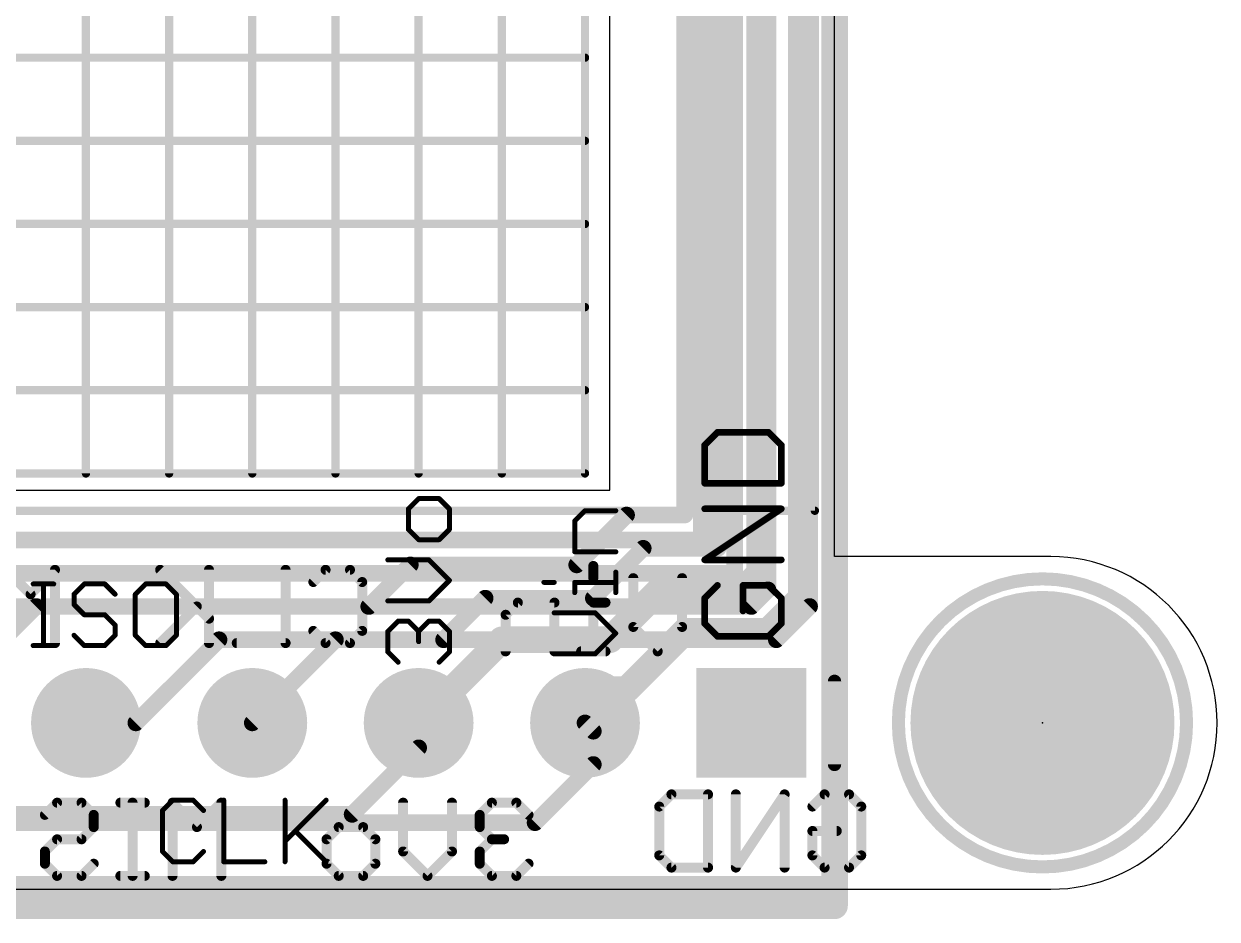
# Model space of a CAD drawing. Extents: x -31.2 to 31.2, y -41.1 to 40.8.
# Drawn here: x 13.02 to 31.24, y -41.1 to -27.42 of the extents above; entities that cross this region are included whole.
import ezdxf

# ---------------------------------------------------------------- set-up
doc = ezdxf.new("R2010")
doc.units = 0
for name, color, linetype in [('1', 12, 'CONTINUOUS'), ('16', 132, 'CONTINUOUS'), ('17', 110, 'CONTINUOUS'), ('20', 53, 'CONTINUOUS'), ('21', 40, 'CONTINUOUS'), ('22', 6, 'CONTINUOUS'), ('23', 40, 'CONTINUOUS'), ('41', 12, 'CONTINUOUS'), ('46', 140, 'CONTINUOUS'), ('51', 253, 'CONTINUOUS')]:
    doc.layers.add(name, color=color, linetype=linetype)

# ---------------------------------------------------------------- blocks, each defined once
blk = doc.blocks.new('RECT')
blk.add_solid([(-0.5, -0.5), (0.5, -0.5), (-0.5, 0.5), (0.5, 0.5)])
blk = doc.blocks.new('SQUAREP')
blk.add_solid([(-0.5, -0.5), (0.5, -0.5), (-0.5, 0.5), (0.5, 0.5)])
blk = doc.blocks.new('ROUNDP')
at = {"const_width": 0.5}
blk.add_lwpolyline([(0, -0.25, 1), (0, 0.25, 1), (0, -0.25)], format="xyb", dxfattribs=at)

msp = doc.modelspace()

# ---------------------------------------------------------------- linework, layer by layer
at = {"layer": '1'}
for points, const_width in [([(25.4, -40.64), (25.4, 40.64)], 0.4064), ([(24.892, -5.461), (24.892, -36.195)], 0.4064), ([(24.257, -9.779), (24.257, -35.814)], 0.4064), ([(23.622, -9.906), (23.622, -35.433)], 0.254), ([(23.114, -10.16), (23.114, -34.925)], 0.254), ([(22.225, -34.925), (21.463, -35.687)], 0.254), ([(23.114, -34.925), (22.225, -34.925)], 0.254), ([(22.479, -35.433), (21.717, -36.195)], 0.254), ([(23.622, -35.433), (22.479, -35.433)], 0.254), ([(18.923, -35.687), (18.288, -36.322)], 0.254), ([(21.463, -35.687), (18.923, -35.687)], 0.254), ([(24.257, -35.814), (24.003, -36.068)], 0.4064), ([(22.733, -36.068), (21.971, -36.83)], 0.4064), ([(24.003, -36.068), (22.733, -36.068)], 0.4064), ([(20.066, -36.195), (19.431, -36.83)], 0.254), ([(21.717, -36.195), (20.066, -36.195)], 0.254), ([(24.892, -36.195), (24.384, -36.703)], 0.4064), ([(11.43, -38.1), (13.208, -36.322)], 0.254), ([(13.208, -36.322), (18.288, -36.322)], 0.254), ([(23.114, -36.703), (22.225, -37.592)], 0.4064), ([(24.384, -36.703), (23.114, -36.703)], 0.4064), ([(17.78, -36.83), (16.51, -38.1)], 0.254), ([(19.431, -36.83), (17.78, -36.83)], 0.254), ([(19.05, -38.1), (20.32, -36.83)], 0.4064), ([(21.971, -36.83), (20.32, -36.83)], 0.4064), ([(22.225, -37.592), (21.717, -37.592)], 0.4064), ([(21.717, -37.592), (21.717, -37.973)], 0.4064), ([(21.717, -37.973), (21.59, -38.1)], 0.4064), ([(21.59, -38.1), (21.606, -38.084)], 0.4064), ([(21.717, -38.227), (21.59, -38.1)], 0.254), ([(21.717, -38.735), (21.717, -38.227)], 0.254), ([(20.828, -39.624), (21.717, -38.735)], 0.254), ([(-5.207, -39.624), (20.828, -39.624)], 0.254), ([(-25.4, -40.64), (25.4, -40.64)], 0.4064)]:
    msp.add_lwpolyline(points, dxfattribs=dict(at, const_width=const_width))
for points, const_width in [([(22.225, -34.8615, 1), (22.225, -34.9885)], 0.127), ([(22.2699, -34.9699, 1), (22.1801, -34.8801)], 0.127), ([(23.114, -34.9885, 1), (23.114, -34.8615)], 0.127), ([(23.0505, -34.925, 1), (23.1775, -34.925)], 0.127), ([(22.479, -35.3695, 1), (22.479, -35.4965)], 0.127), ([(22.5239, -35.4779, 1), (22.4341, -35.3881)], 0.127), ([(23.622, -35.4965, 1), (23.622, -35.3695)], 0.127), ([(23.5585, -35.433, 1), (23.6855, -35.433)], 0.127), ([(18.923, -35.6235, 1), (18.923, -35.7505)], 0.127), ([(18.9679, -35.7319, 1), (18.8781, -35.6421)], 0.127), ([(21.4181, -35.6421, 1), (21.5079, -35.7319)], 0.127), ([(21.463, -35.7505, 1), (21.463, -35.6235)], 0.127), ([(24.3288, -35.8858, 1), (24.1852, -35.7422)], 0.2032), ([(22.733, -35.9664, 1), (22.733, -36.1696)], 0.2032), ([(22.8048, -36.1398, 1), (22.6612, -35.9962)], 0.2032), ([(24.003, -36.1696, 1), (24.003, -35.9664)], 0.2032), ([(24.1554, -35.814, 1), (24.3586, -35.814)], 0.2032), ([(20.066, -36.1315, 1), (20.066, -36.2585)], 0.127), ([(20.1109, -36.2399, 1), (20.0211, -36.1501)], 0.127), ([(21.717, -36.2585, 1), (21.717, -36.1315)], 0.127), ([(23.9312, -35.9962, 1), (24.0748, -36.1398)], 0.2032), ([(24.9638, -36.2668, 1), (24.8202, -36.1232)], 0.2032), ([(13.208, -36.2585, 1), (13.208, -36.3855)], 0.127), ([(13.2529, -36.3669, 1), (13.1631, -36.2771)], 0.127), ([(18.2431, -36.2771, 1), (18.3329, -36.3669)], 0.127), ([(18.288, -36.3855, 1), (18.288, -36.2585)], 0.127), ([(21.6721, -36.1501, 1), (21.7619, -36.2399)], 0.127), ([(24.7904, -36.195, 1), (24.9936, -36.195)], 0.2032), ([(23.114, -36.6014, 1), (23.114, -36.8046)], 0.2032), ([(23.1858, -36.7748, 1), (23.0422, -36.6312)], 0.2032), ([(24.3122, -36.6312, 1), (24.4558, -36.7748)], 0.2032), ([(24.384, -36.8046, 1), (24.384, -36.6014)], 0.2032), ([(17.78, -36.7665, 1), (17.78, -36.8935)], 0.127), ([(17.8249, -36.8749, 1), (17.7351, -36.7851)], 0.127), ([(19.3861, -36.7851, 1), (19.4759, -36.8749)], 0.127), ([(19.431, -36.8935, 1), (19.431, -36.7665)], 0.127), ([(20.32, -36.7284, 1), (20.32, -36.9316)], 0.2032), ([(20.3918, -36.9018, 1), (20.2482, -36.7582)], 0.2032), ([(21.8992, -36.7582, 1), (22.0428, -36.9018)], 0.2032), ([(21.971, -36.9316, 1), (21.971, -36.7284)], 0.2032), ([(21.717, -37.4904, 1), (21.717, -37.6936)], 0.2032), ([(21.8186, -37.592, 1), (21.6154, -37.592)], 0.2032), ([(22.1532, -37.5202, 1), (22.2968, -37.6638)], 0.2032), ([(22.225, -37.6936, 1), (22.225, -37.4904)], 0.2032), ([(21.6778, -38.1558, 1), (21.5342, -38.0122)], 0.2032), ([(21.6154, -37.973, 1), (21.8186, -37.973)], 0.2032), ([(21.7888, -38.0448, 1), (21.6452, -37.9012)], 0.2032), ([(16.4651, -38.0551, 1), (16.5549, -38.1449)], 0.127), ([(18.9782, -38.0282, 1), (19.1218, -38.1718)], 0.2032), ([(21.5182, -38.0282, 1), (21.6618, -38.1718)], 0.2032), ([(21.5182, -38.0282, 1), (21.6618, -38.1718)], 0.2032), ([(21.6349, -38.0551, 1), (21.5451, -38.1449)], 0.127), ([(21.7805, -38.227, 1), (21.6535, -38.227)], 0.127), ([(21.6721, -38.2719, 1), (21.7619, -38.1821)], 0.127), ([(21.7619, -38.7799, 1), (21.6721, -38.6901)], 0.127), ([(21.6535, -38.735, 1), (21.7805, -38.735)], 0.127), ([(20.7831, -39.5791, 1), (20.8729, -39.6689)], 0.127), ([(20.828, -39.6875, 1), (20.828, -39.5605)], 0.127), ([(25.4, -40.7416, 1), (25.4, -40.5384)], 0.2032), ([(25.2984, -40.64, 1), (25.5016, -40.64)], 0.2032)]:
    msp.add_lwpolyline(points, format="xyb", dxfattribs=dict(at, const_width=const_width))
at = {"layer": '16'}
for points, const_width in [([(25.4, -40.894), (25.4, 40.386)], 0.4064), ([(25.019, -36.322), (25.019, -11.938)], 0.254), ([(24.384, -14.097), (24.384, -36.068)], 0.254), ([(23.876, -15.621), (23.876, -35.814)], 0.254), ([(23.368, -17.018), (23.368, -35.306)], 0.254), ([(23.368, -35.306), (9.652, -35.306)], 0.254), ([(23.876, -35.814), (9.906, -35.814)], 0.254), ([(24.384, -36.068), (24.13, -36.322)], 0.254), ([(24.13, -36.322), (10.668, -36.322)], 0.254), ([(24.511, -36.83), (25.019, -36.322)], 0.254), ([(14.732, -38.1), (16.002, -36.83)], 0.254), ([(16.002, -36.83), (24.511, -36.83)], 0.254), ([(13.97, -38.1), (14.732, -38.1)], 0.254), ([(19.05, -38.481), (19.05, -38.1)], 0.254), ([(18.034, -39.497), (19.05, -38.481)], 0.254), ([(2.921, -39.497), (18.034, -39.497)], 0.254), ([(-25.4, -40.894), (25.4, -40.894)], 0.4064)]:
    msp.add_lwpolyline(points, dxfattribs=dict(at, const_width=const_width))
for points, const_width in [([(23.3045, -35.306, 1), (23.4315, -35.306)], 0.127), ([(23.368, -35.3695, 1), (23.368, -35.2425)], 0.127), ([(23.876, -35.8775, 1), (23.876, -35.7505)], 0.127), ([(23.8125, -35.814, 1), (23.9395, -35.814)], 0.127), ([(24.3205, -36.068, 1), (24.4475, -36.068)], 0.127), ([(24.4289, -36.1129, 1), (24.3391, -36.0231)], 0.127), ([(24.0851, -36.2771, 1), (24.1749, -36.3669)], 0.127), ([(24.13, -36.3855, 1), (24.13, -36.2585)], 0.127), ([(25.0639, -36.3669, 1), (24.9741, -36.2771)], 0.127), ([(24.9555, -36.322, 1), (25.0825, -36.322)], 0.127), ([(16.002, -36.7665, 1), (16.002, -36.8935)], 0.127), ([(16.0469, -36.8749, 1), (15.9571, -36.7851)], 0.127), ([(24.4661, -36.7851, 1), (24.5559, -36.8749)], 0.127), ([(24.511, -36.8935, 1), (24.511, -36.7665)], 0.127), ([(13.97, -38.0365, 1), (13.97, -38.1635)], 0.127), ([(14.6871, -38.0551, 1), (14.7769, -38.1449)], 0.127), ([(14.732, -38.1635, 1), (14.732, -38.0365)], 0.127), ([(19.1135, -38.1, 1), (18.9865, -38.1)], 0.127), ([(18.9865, -38.481, 1), (19.1135, -38.481)], 0.127), ([(19.0949, -38.5259, 1), (19.0051, -38.4361)], 0.127), ([(17.9891, -39.4521, 1), (18.0789, -39.5419)], 0.127), ([(18.034, -39.5605, 1), (18.034, -39.4335)], 0.127), ([(25.2984, -40.894, 1), (25.5016, -40.894)], 0.2032), ([(25.4, -40.9956, 1), (25.4, -40.7924)], 0.2032)]:
    msp.add_lwpolyline(points, format="xyb", dxfattribs=dict(at, const_width=const_width))
at = {"layer": '20'}
for p, q in [((25.4, -35.56), (25.4, 35.56)), ((21.971, -34.544), (21.971, -21.082)), ((5.969, -34.544), (21.971, -34.544)), ((28.702, -35.56), (25.4, -35.56)), ((-28.702, -40.64), (28.702, -40.64))]:
    msp.add_line(p, q, dxfattribs=at)
for start, end in [(0, 90), (270, 0)]:
    msp.add_arc((28.702, -38.1), 2.54, start, end, dxfattribs=at)
at = {"layer": '21'}
for points, const_width in [([(23.6127, -33.6608), (23.4178, -33.8557)], 0.1016), ([(24.3923, -33.6608), (23.6127, -33.6608)], 0.1016), ([(24.5872, -33.8557), (24.3923, -33.6608)], 0.1016), ([(23.4178, -33.8557), (23.4178, -34.4404)], 0.1016), ([(24.5872, -34.4404), (24.5872, -33.8557)], 0.1016), ([(23.4178, -34.4404), (24.5872, -34.4404)], 0.1016), ([(19.0496, -34.6748), (18.8928, -34.8316)], 0.0762), ([(18.8928, -34.8316), (18.8928, -35.1451)], 0.0762), ([(19.3631, -34.6748), (19.0496, -34.6748)], 0.0762), ([(19.5199, -34.8316), (19.3631, -34.6748)], 0.0762), ([(19.5199, -35.1451), (19.5199, -34.8316)], 0.0762), ([(23.4178, -35.6098), (24.5872, -34.8302)], 0.1016), ([(24.5872, -34.8302), (23.4178, -34.8302)], 0.1016), ([(21.4328, -35.0164), (21.5896, -34.8596)], 0.0762), ([(21.4328, -35.4867), (21.4328, -35.0164)], 0.0762), ([(21.5896, -34.8596), (22.0599, -34.8596)], 0.0762), ([(18.8928, -35.1451), (19.0496, -35.3019)], 0.0762), ([(19.3631, -35.3019), (19.5199, -35.1451)], 0.0762), ([(19.0496, -35.3019), (19.3631, -35.3019)], 0.0762), ([(22.0599, -35.4867), (21.4328, -35.4867)], 0.0762), ([(19.2064, -35.6103), (18.5793, -35.6103)], 0.0762), ([(19.5199, -35.9238), (19.2064, -35.6103)], 0.0762), ([(24.5872, -35.6098), (23.4178, -35.6098)], 0.1016), ([(19.2064, -36.2374), (19.5199, -35.9238)], 0.0762), ([(22.0599, -36.1104), (22.0599, -35.7968)], 0.0762), ([(13.1644, -35.9783), (13.4779, -35.9783)], 0.0762), ([(13.3211, -36.9189), (13.3211, -35.9783)], 0.0762), ([(13.9448, -35.9783), (13.7881, -36.1351)], 0.0762), ([(14.2584, -35.9783), (13.9448, -35.9783)], 0.0762), ([(14.4151, -36.1351), (14.2584, -35.9783)], 0.0762), ([(14.8803, -35.9783), (14.7236, -36.1351)], 0.0762), ([(15.1939, -35.9783), (14.8803, -35.9783)], 0.0762), ([(15.3506, -36.1351), (15.1939, -35.9783)], 0.0762), ([(20.9625, -35.9536), (21.1193, -35.9536)], 0.0762), ([(21.4328, -36.1104), (21.4328, -35.9536)], 0.0762), ([(21.4328, -35.9536), (22.0599, -35.9536)], 0.0762), ([(23.6127, -35.9996), (23.4178, -36.1945)], 0.1016), ([(24.3923, -35.9996), (24.0025, -35.9996)], 0.1016), ([(24.0025, -35.9996), (24.0025, -36.3894)], 0.1016), ([(24.5872, -36.1945), (24.3923, -35.9996)], 0.1016), ([(13.7881, -36.1351), (13.7881, -36.2918)], 0.0762), ([(13.7881, -36.2918), (13.9448, -36.4486)], 0.0762), ([(14.7236, -36.1351), (14.7236, -36.7621)], 0.0762), ([(15.3506, -36.7621), (15.3506, -36.1351)], 0.0762), ([(18.5793, -36.2374), (19.2064, -36.2374)], 0.0762), ([(23.4178, -36.1945), (23.4178, -36.5843)], 0.1016), ([(24.5872, -36.5843), (24.5872, -36.1945)], 0.1016), ([(13.9448, -36.4486), (14.2584, -36.4486)], 0.0762), ([(14.2584, -36.4486), (14.4151, -36.6054)], 0.0762), ([(21.7464, -36.4188), (21.1193, -36.4188)], 0.0762), ([(22.0599, -36.7324), (21.7464, -36.4188)], 0.0762), ([(14.4151, -36.6054), (14.4151, -36.7621)], 0.0762), ([(18.5793, -36.7026), (18.7361, -36.5458)], 0.0762), ([(18.7361, -36.5458), (18.8928, -36.5458)], 0.0762), ([(18.8928, -36.5458), (19.0496, -36.7026)], 0.0762), ([(19.0496, -36.7026), (19.2064, -36.5458)], 0.0762), ([(19.2064, -36.5458), (19.3631, -36.5458)], 0.0762), ([(19.3631, -36.5458), (19.5199, -36.7026)], 0.0762), ([(23.4178, -36.5843), (23.6127, -36.7792)], 0.1016), ([(24.3923, -36.7792), (24.5872, -36.5843)], 0.1016), ([(13.9448, -36.9189), (13.7881, -36.7621)], 0.0762), ([(14.4151, -36.7621), (14.2584, -36.9189)], 0.0762), ([(14.7236, -36.7621), (14.8803, -36.9189)], 0.0762), ([(15.1939, -36.9189), (15.3506, -36.7621)], 0.0762), ([(18.5793, -37.0161), (18.5793, -36.7026)], 0.0762), ([(19.0496, -36.7026), (19.0496, -36.8594)], 0.0762), ([(19.5199, -36.7026), (19.5199, -37.0161)], 0.0762), ([(21.7464, -37.0459), (22.0599, -36.7324)], 0.0762), ([(23.6127, -36.7792), (24.3923, -36.7792)], 0.1016), ([(13.1644, -36.9189), (13.4779, -36.9189)], 0.0762), ([(14.2584, -36.9189), (13.9448, -36.9189)], 0.0762), ([(14.8803, -36.9189), (15.1939, -36.9189)], 0.0762), ([(18.7361, -37.1729), (18.5793, -37.0161)], 0.0762), ([(19.5199, -37.0161), (19.3631, -37.1729)], 0.0762), ([(21.1193, -37.0459), (21.7464, -37.0459)], 0.0762), ([(15.2953, -39.2803), (15.1385, -39.4371)], 0.0762), ([(15.6088, -39.2803), (15.2953, -39.2803)], 0.0762), ([(15.7656, -39.4371), (15.6088, -39.2803)], 0.0762), ([(16.0741, -39.2803), (16.0741, -40.2209)], 0.0762), ([(17.0096, -39.2803), (17.0096, -40.2209)], 0.0762), ([(17.0096, -39.9074), (17.6366, -39.2803)], 0.0762), ([(15.1385, -39.4371), (15.1385, -40.0641)], 0.0762), ([(17.1663, -39.7506), (17.6366, -40.2209)], 0.0762), ([(15.1385, -40.0641), (15.2953, -40.2209)], 0.0762), ([(15.6088, -40.2209), (15.7656, -40.0641)], 0.0762), ([(15.2953, -40.2209), (15.6088, -40.2209)], 0.0762), ([(16.0741, -40.2209), (16.7011, -40.2209)], 0.0762)]:
    msp.add_lwpolyline(points, dxfattribs=dict(at, const_width=const_width))
for points, const_width in [([(23.6127, -33.6354, 1), (23.6127, -33.6862)], 0.0508), ([(23.6307, -33.6788, 1), (23.5947, -33.6428)], 0.0508), ([(24.4103, -33.6428, 1), (24.3743, -33.6788)], 0.0508), ([(24.3923, -33.6862, 1), (24.3923, -33.6354)], 0.0508), ([(23.3998, -33.8377, 1), (23.4358, -33.8737)], 0.0508), ([(23.4432, -33.8557, 1), (23.3924, -33.8557)], 0.0508), ([(24.6126, -33.8557, 1), (24.5618, -33.8557)], 0.0508), ([(24.5692, -33.8737, 1), (24.6052, -33.8377)], 0.0508), ([(23.4178, -34.415, 1), (23.4178, -34.4658)], 0.0508), ([(23.3924, -34.4404, 1), (23.4432, -34.4404)], 0.0508), ([(24.5618, -34.4404, 1), (24.6126, -34.4404)], 0.0508), ([(24.5872, -34.4658, 1), (24.5872, -34.415)], 0.0508), ([(18.9119, -34.8316, 1), (18.8738, -34.8316)], 0.0381), ([(18.8794, -34.8181, 1), (18.9063, -34.845)], 0.0381), ([(19.0496, -34.6557, 1), (19.0496, -34.6938)], 0.0381), ([(19.0631, -34.6883, 1), (19.0361, -34.6613)], 0.0381), ([(19.3766, -34.6613, 1), (19.3497, -34.6883)], 0.0381), ([(19.3631, -34.6938, 1), (19.3631, -34.6557)], 0.0381), ([(19.5389, -34.8316, 1), (19.5008, -34.8316)], 0.0381), ([(19.5064, -34.845, 1), (19.5334, -34.8181)], 0.0381), ([(23.4178, -34.8048, 1), (23.4178, -34.8556)], 0.0508), ([(24.6013, -34.8513, 1), (24.5731, -34.8091)], 0.0508), ([(24.5872, -34.8556, 1), (24.5872, -34.8048)], 0.0508), ([(21.4519, -35.0164, 1), (21.4138, -35.0164)], 0.0381), ([(21.5896, -34.8406, 1), (21.5896, -34.8787)], 0.0381), ([(21.6031, -34.8731, 1), (21.5761, -34.8462)], 0.0381), ([(22.0599, -34.8787, 1), (22.0599, -34.8406)], 0.0381), ([(18.9063, -35.1316, 1), (18.8794, -35.1586)], 0.0381), ([(18.8738, -35.1451, 1), (18.9119, -35.1451)], 0.0381), ([(19.5008, -35.1451, 1), (19.5389, -35.1451)], 0.0381), ([(19.5334, -35.1586, 1), (19.5064, -35.1316)], 0.0381), ([(21.4194, -35.0029, 1), (21.4463, -35.0299)], 0.0381), ([(19.0496, -35.2828, 1), (19.0496, -35.3209)], 0.0381), ([(19.0361, -35.3153, 1), (19.0631, -35.2884)], 0.0381), ([(19.3497, -35.2884, 1), (19.3766, -35.3153)], 0.0381), ([(19.3631, -35.3209, 1), (19.3631, -35.2828)], 0.0381), ([(21.4328, -35.4677, 1), (21.4328, -35.5058)], 0.0381), ([(21.4138, -35.4867, 1), (21.4519, -35.4867)], 0.0381), ([(22.0599, -35.5058, 1), (22.0599, -35.4677)], 0.0381), ([(18.5793, -35.5913, 1), (18.5793, -35.6294)], 0.0381), ([(19.2198, -35.5968, 1), (19.1929, -35.6238)], 0.0381), ([(19.2064, -35.6294, 1), (19.2064, -35.5913)], 0.0381), ([(23.4178, -35.5844, 1), (23.4178, -35.6352)], 0.0508), ([(23.4037, -35.5887, 1), (23.4319, -35.6309)], 0.0508), ([(24.5872, -35.6352, 1), (24.5872, -35.5844)], 0.0508), ([(19.5334, -35.9373, 1), (19.5064, -35.9104)], 0.0381), ([(19.5064, -35.9373, 1), (19.5334, -35.9104)], 0.0381), ([(22.079, -35.7968, 1), (22.0409, -35.7968)], 0.0381), ([(28.575, -40.3, 1), (28.575, -35.9, 1), (28.575, -40.3)], 0.2), ([(13.1644, -35.9592, 1), (13.1644, -35.9973)], 0.0381), ([(13.3402, -35.9783, 1), (13.3021, -35.9783)], 0.0381), ([(13.4779, -35.9973, 1), (13.4779, -35.9592)], 0.0381), ([(13.9448, -35.9592, 1), (13.9448, -35.9973)], 0.0381), ([(13.9583, -35.9918, 1), (13.9314, -35.9648)], 0.0381), ([(14.2718, -35.9648, 1), (14.2449, -35.9918)], 0.0381), ([(14.2584, -35.9973, 1), (14.2584, -35.9592)], 0.0381), ([(14.8803, -35.9592, 1), (14.8803, -35.9973)], 0.0381), ([(14.8938, -35.9918, 1), (14.8669, -35.9648)], 0.0381), ([(15.2073, -35.9648, 1), (15.1804, -35.9918)], 0.0381), ([(15.1939, -35.9973, 1), (15.1939, -35.9592)], 0.0381), ([(20.9625, -35.9346, 1), (20.9625, -35.9727)], 0.0381), ([(21.1193, -35.9727, 1), (21.1193, -35.9346)], 0.0381), ([(21.4519, -35.9536, 1), (21.4138, -35.9536)], 0.0381), ([(21.4328, -35.9346, 1), (21.4328, -35.9727)], 0.0381), ([(22.0599, -35.9727, 1), (22.0599, -35.9346)], 0.0381), ([(23.6307, -36.0176, 1), (23.5947, -35.9816)], 0.0508), ([(24.0025, -35.9742, 1), (24.0025, -36.025)], 0.0508), ([(24.0279, -35.9996, 1), (23.9771, -35.9996)], 0.0508), ([(24.4103, -35.9816, 1), (24.3743, -36.0176)], 0.0508), ([(24.3923, -36.025, 1), (24.3923, -35.9742)], 0.0508), ([(13.8071, -36.1351, 1), (13.769, -36.1351)], 0.0381), ([(13.7746, -36.1216, 1), (13.8015, -36.1485)], 0.0381), ([(13.8015, -36.2784, 1), (13.7746, -36.3053)], 0.0381), ([(14.4017, -36.1485, 1), (14.4286, -36.1216)], 0.0381), ([(14.7426, -36.1351, 1), (14.7045, -36.1351)], 0.0381), ([(14.7101, -36.1216, 1), (14.737, -36.1485)], 0.0381), ([(15.3697, -36.1351, 1), (15.3316, -36.1351)], 0.0381), ([(15.3372, -36.1485, 1), (15.3641, -36.1216)], 0.0381), ([(18.5793, -36.2183, 1), (18.5793, -36.2564)], 0.0381), ([(19.1929, -36.2239, 1), (19.2198, -36.2509)], 0.0381), ([(19.2064, -36.2564, 1), (19.2064, -36.2183)], 0.0381), ([(21.4138, -36.1104, 1), (21.4519, -36.1104)], 0.0381), ([(22.0409, -36.1104, 1), (22.079, -36.1104)], 0.0381), ([(23.3998, -36.1765, 1), (23.4358, -36.2125)], 0.0508), ([(23.4432, -36.1945, 1), (23.3924, -36.1945)], 0.0508), ([(24.6126, -36.1945, 1), (24.5618, -36.1945)], 0.0508), ([(24.5692, -36.2125, 1), (24.6052, -36.1765)], 0.0508), ([(13.769, -36.2918, 1), (13.8071, -36.2918)], 0.0381), ([(13.9448, -36.4295, 1), (13.9448, -36.4676)], 0.0381), ([(13.9314, -36.4621, 1), (13.9583, -36.4351)], 0.0381), ([(14.2718, -36.4351, 1), (14.2449, -36.4621)], 0.0381), ([(14.2584, -36.4676, 1), (14.2584, -36.4295)], 0.0381), ([(21.1193, -36.3998, 1), (21.1193, -36.4379)], 0.0381), ([(21.7598, -36.4054, 1), (21.7329, -36.4323)], 0.0381), ([(21.7464, -36.4379, 1), (21.7464, -36.3998)], 0.0381), ([(23.9771, -36.3894, 1), (24.0279, -36.3894)], 0.0508), ([(14.4342, -36.6054, 1), (14.3961, -36.6054)], 0.0381), ([(14.4017, -36.6188, 1), (14.4286, -36.5919)], 0.0381), ([(18.7361, -36.5268, 1), (18.7361, -36.5649)], 0.0381), ([(18.7495, -36.5593, 1), (18.7226, -36.5324)], 0.0381), ([(18.9063, -36.5324, 1), (18.8794, -36.5593)], 0.0381), ([(18.8928, -36.5649, 1), (18.8928, -36.5268)], 0.0381), ([(19.2064, -36.5268, 1), (19.2064, -36.5649)], 0.0381), ([(19.2198, -36.5593, 1), (19.1929, -36.5324)], 0.0381), ([(19.3766, -36.5324, 1), (19.3497, -36.5593)], 0.0381), ([(19.3631, -36.5649, 1), (19.3631, -36.5268)], 0.0381), ([(23.4358, -36.5663, 1), (23.3998, -36.6023)], 0.0508), ([(23.3924, -36.5843, 1), (23.4432, -36.5843)], 0.0508), ([(24.5618, -36.5843, 1), (24.6126, -36.5843)], 0.0508), ([(24.6052, -36.6023, 1), (24.5692, -36.5663)], 0.0508), ([(13.8015, -36.7487, 1), (13.7746, -36.7756)], 0.0381), ([(14.3961, -36.7621, 1), (14.4342, -36.7621)], 0.0381), ([(14.4286, -36.7756, 1), (14.4017, -36.7487)], 0.0381), ([(14.7045, -36.7621, 1), (14.7426, -36.7621)], 0.0381), ([(14.737, -36.7487, 1), (14.7101, -36.7756)], 0.0381), ([(15.3316, -36.7621, 1), (15.3697, -36.7621)], 0.0381), ([(15.3641, -36.7756, 1), (15.3372, -36.7487)], 0.0381), ([(18.5983, -36.7026, 1), (18.5602, -36.7026)], 0.0381), ([(18.5658, -36.6891, 1), (18.5928, -36.7161)], 0.0381), ([(19.0687, -36.7026, 1), (19.0306, -36.7026)], 0.0381), ([(19.0361, -36.6891, 1), (19.0631, -36.7161)], 0.0381), ([(19.0361, -36.7161, 1), (19.0631, -36.6891)], 0.0381), ([(19.5389, -36.7026, 1), (19.5008, -36.7026)], 0.0381), ([(19.5064, -36.7161, 1), (19.5334, -36.6891)], 0.0381), ([(22.0734, -36.7458, 1), (22.0464, -36.7189)], 0.0381), ([(22.0464, -36.7458, 1), (22.0734, -36.7189)], 0.0381), ([(23.6127, -36.7538, 1), (23.6127, -36.8046)], 0.0508), ([(23.5947, -36.7972, 1), (23.6307, -36.7612)], 0.0508), ([(24.3743, -36.7612, 1), (24.4103, -36.7972)], 0.0508), ([(24.3923, -36.8046, 1), (24.3923, -36.7538)], 0.0508), ([(13.1644, -36.8999, 1), (13.1644, -36.938)], 0.0381), ([(13.3021, -36.9189, 1), (13.3402, -36.9189)], 0.0381), ([(13.4779, -36.938, 1), (13.4779, -36.8999)], 0.0381), ([(13.9448, -36.8999, 1), (13.9448, -36.938)], 0.0381), ([(13.9314, -36.9324, 1), (13.9583, -36.9054)], 0.0381), ([(14.2449, -36.9054, 1), (14.2718, -36.9324)], 0.0381), ([(14.2584, -36.938, 1), (14.2584, -36.8999)], 0.0381), ([(14.8803, -36.8999, 1), (14.8803, -36.938)], 0.0381), ([(14.8669, -36.9324, 1), (14.8938, -36.9054)], 0.0381), ([(15.1804, -36.9054, 1), (15.2073, -36.9324)], 0.0381), ([(15.1939, -36.938, 1), (15.1939, -36.8999)], 0.0381), ([(18.5928, -37.0027, 1), (18.5658, -37.0296)], 0.0381), ([(19.0306, -36.8594, 1), (19.0687, -36.8594)], 0.0381), ([(19.5334, -37.0296, 1), (19.5064, -37.0027)], 0.0381), ([(18.5602, -37.0161, 1), (18.5983, -37.0161)], 0.0381), ([(18.7226, -37.1864, 1), (18.7495, -37.1594)], 0.0381), ([(19.3497, -37.1594, 1), (19.3766, -37.1864)], 0.0381), ([(19.5008, -37.0161, 1), (19.5389, -37.0161)], 0.0381), ([(21.1193, -37.0269, 1), (21.1193, -37.065)], 0.0381), ([(21.7329, -37.0324, 1), (21.7598, -37.0594)], 0.0381), ([(21.7464, -37.065, 1), (21.7464, -37.0269)], 0.0381), ([(15.2953, -39.2612, 1), (15.2953, -39.2993)], 0.0381), ([(15.3088, -39.2938, 1), (15.2818, -39.2668)], 0.0381), ([(15.6223, -39.2668, 1), (15.5954, -39.2938)], 0.0381), ([(15.6088, -39.2993, 1), (15.6088, -39.2612)], 0.0381), ([(16.0931, -39.2803, 1), (16.055, -39.2803)], 0.0381), ([(17.0286, -39.2803, 1), (16.9905, -39.2803)], 0.0381), ([(17.6501, -39.2938, 1), (17.6232, -39.2668)], 0.0381), ([(15.1576, -39.4371, 1), (15.1195, -39.4371)], 0.0381), ([(15.1251, -39.4236, 1), (15.152, -39.4505)], 0.0381), ([(15.7521, -39.4505, 1), (15.7791, -39.4236)], 0.0381), ([(17.1798, -39.7371, 1), (17.1529, -39.7641)], 0.0381), ([(16.9961, -39.8939, 1), (17.0231, -39.9208)], 0.0381), ([(15.152, -40.0507, 1), (15.1251, -40.0776)], 0.0381), ([(15.1195, -40.0641, 1), (15.1576, -40.0641)], 0.0381), ([(15.7791, -40.0776, 1), (15.7521, -40.0507)], 0.0381), ([(15.2953, -40.2019, 1), (15.2953, -40.24)], 0.0381), ([(15.2818, -40.2344, 1), (15.3088, -40.2074)], 0.0381), ([(15.5954, -40.2074, 1), (15.6223, -40.2344)], 0.0381), ([(15.6088, -40.24, 1), (15.6088, -40.2019)], 0.0381), ([(16.055, -40.2209, 1), (16.0931, -40.2209)], 0.0381), ([(16.0741, -40.2019, 1), (16.0741, -40.24)], 0.0381), ([(16.7011, -40.24, 1), (16.7011, -40.2019)], 0.0381), ([(16.9905, -40.2209, 1), (17.0286, -40.2209)], 0.0381), ([(17.6232, -40.2344, 1), (17.6501, -40.2074)], 0.0381)]:
    msp.add_lwpolyline(points, format="xyb", dxfattribs=dict(at, const_width=const_width))
at = {"layer": '22'}
for points, const_width in [([(25.1, -34.86), (25.1, 34.54)], 0.127), ([(-25.1, -34.86), (25.1, -34.86)], 0.127), ([(13.1248, -36.1351), (12.752, -35.7622)], 0.1524), ([(13.4977, -35.7622), (13.1248, -36.1351)], 0.1524), ([(13.4977, -36.8808), (13.4977, -35.7622)], 0.1524), ([(15.8491, -36.508), (15.1034, -35.7622)], 0.1524), ([(15.8491, -35.7622), (15.8491, -36.8808)], 0.1524), ([(17.0185, -35.7622), (17.0185, -36.8808)], 0.1524), ([(17.4422, -35.9487), (17.6286, -35.7622)], 0.1524), ([(17.6286, -35.7622), (18.0015, -35.7622)], 0.1524), ([(18.0015, -35.7622), (18.1879, -35.9487)], 0.1524), ([(21.7172, -35.7028), (21.7172, -35.8892)], 0.1524), ([(18.1879, -35.9487), (18.1879, -36.6944)], 0.1524), ([(22.3273, -36.635), (22.3273, -35.8892)], 0.1524), ([(23.073, -35.8892), (23.073, -36.635)], 0.1524), ([(15.6627, -36.3215), (15.1034, -36.8808)], 0.1524), ([(20.5647, -36.2621), (20.3783, -36.4485)], 0.1524), ([(21.124, -36.2621), (20.5647, -36.2621)], 0.1524), ([(21.124, -37.0078), (21.124, -36.2621)], 0.1524), ([(21.9036, -36.2621), (21.7172, -36.2621)], 0.1524), ([(21.7172, -36.2621), (21.7172, -37.0078)], 0.1524), ([(20.3783, -36.4485), (20.3783, -37.0078)], 0.1524), ([(17.6286, -36.8808), (17.4422, -36.6944)], 0.1524), ([(18.1879, -36.6944), (18.0015, -36.8808)], 0.1524), ([(22.7001, -37.0078), (22.3273, -36.635)], 0.1524), ([(23.073, -36.635), (22.7001, -37.0078)], 0.1524), ([(17.0185, -36.8808), (16.2728, -36.8808)], 0.1524), ([(18.0015, -36.8808), (17.6286, -36.8808)], 0.1524), ([(21.9036, -37.0078), (21.5308, -37.0078)], 0.1524), ([(22.7234, -39.3777), (22.9098, -39.1912)], 0.1524), ([(22.9098, -39.1912), (23.4691, -39.1912)], 0.1524), ([(23.4691, -39.1912), (23.4691, -40.3098)], 0.1524), ([(24.6385, -39.1912), (23.8928, -40.3098)], 0.1524), ([(23.8928, -40.3098), (23.8928, -39.1912)], 0.1524), ([(24.6385, -40.3098), (24.6385, -39.1912)], 0.1524), ([(25.0622, -39.3777), (25.2486, -39.1912)], 0.1524), ([(25.2486, -39.1912), (25.6215, -39.1912)], 0.1524), ([(25.6215, -39.1912), (25.8079, -39.3777)], 0.1524), ([(13.343, -39.5047), (13.5294, -39.3182)], 0.1524), ([(13.5294, -39.3182), (13.9023, -39.3182)], 0.1524), ([(13.9023, -39.3182), (14.0887, -39.5047)], 0.1524), ([(14.8683, -39.3182), (14.4955, -39.3182)], 0.1524), ([(14.6819, -40.4368), (14.6819, -39.3182)], 0.1524), ([(15.6649, -39.6911), (15.292, -39.3182)], 0.1524), ([(15.292, -39.3182), (15.292, -40.4368)], 0.1524), ([(16.0377, -39.3182), (15.6649, -39.6911)], 0.1524), ([(16.0377, -40.4368), (16.0377, -39.3182)], 0.1524), ([(18.8128, -40.0639), (18.8128, -39.3182)], 0.1524), ([(19.5585, -39.3182), (19.5585, -40.0639)], 0.1524), ([(20.1686, -39.3182), (19.9822, -39.5047)], 0.1524), ([(20.5415, -39.3182), (20.1686, -39.3182)], 0.1524), ([(20.7279, -39.5047), (20.5415, -39.3182)], 0.1524), ([(22.7234, -40.1234), (22.7234, -39.3777)], 0.1524), ([(25.8079, -39.3777), (25.8079, -40.1234)], 0.1524), ([(14.0887, -39.5047), (14.0887, -39.6911)], 0.1524), ([(19.9822, -39.5047), (19.9822, -39.6911)], 0.1524), ([(14.0887, -39.6911), (13.9023, -39.8775)], 0.1524), ([(17.6434, -39.8775), (17.8298, -39.6911)], 0.1524), ([(17.8298, -39.6911), (18.2027, -39.6911)], 0.1524), ([(18.2027, -39.6911), (18.3891, -39.8775)], 0.1524), ([(19.9822, -39.6911), (20.1686, -39.8775)], 0.1524), ([(25.0622, -40.1234), (25.0622, -39.7505)], 0.1524), ([(25.0622, -39.7505), (25.435, -39.7505)], 0.1524), ([(13.5294, -39.8775), (13.343, -40.0639)], 0.1524), ([(13.9023, -39.8775), (13.5294, -39.8775)], 0.1524), ([(17.6434, -40.2504), (17.6434, -39.8775)], 0.1524), ([(18.3891, -39.8775), (18.3891, -40.2504)], 0.1524), ([(20.1686, -39.8775), (19.9822, -40.0639)], 0.1524), ([(20.1686, -39.8775), (20.3551, -39.8775)], 0.1524), ([(13.343, -40.0639), (13.343, -40.2504)], 0.1524), ([(19.1857, -40.4368), (18.8128, -40.0639)], 0.1524), ([(19.5585, -40.0639), (19.1857, -40.4368)], 0.1524), ([(19.9822, -40.0639), (19.9822, -40.2504)], 0.1524), ([(22.9098, -40.3098), (22.7234, -40.1234)], 0.1524), ([(25.2486, -40.3098), (25.0622, -40.1234)], 0.1524), ([(25.8079, -40.1234), (25.6215, -40.3098)], 0.1524), ([(13.343, -40.2504), (13.5294, -40.4368)], 0.1524), ([(13.9023, -40.4368), (14.0887, -40.2504)], 0.1524), ([(17.8298, -40.4368), (17.6434, -40.2504)], 0.1524), ([(18.3891, -40.2504), (18.2027, -40.4368)], 0.1524), ([(19.9822, -40.2504), (20.1686, -40.4368)], 0.1524), ([(20.5415, -40.4368), (20.7279, -40.2504)], 0.1524), ([(23.4691, -40.3098), (22.9098, -40.3098)], 0.1524), ([(25.6215, -40.3098), (25.2486, -40.3098)], 0.1524), ([(13.5294, -40.4368), (13.9023, -40.4368)], 0.1524), ([(14.8683, -40.4368), (14.4955, -40.4368)], 0.1524), ([(18.2027, -40.4368), (17.8298, -40.4368)], 0.1524), ([(20.1686, -40.4368), (20.5415, -40.4368)], 0.1524)]:
    msp.add_lwpolyline(points, dxfattribs=dict(at, const_width=const_width))
for points, const_width in [([(25.1, -34.8918, 1), (25.1, -34.8282)], 0.0635), ([(25.0683, -34.86, 1), (25.1318, -34.86)], 0.0635), ([(13.5358, -35.7622, 1), (13.4596, -35.7622)], 0.0762), ([(13.5246, -35.7892, 1), (13.4708, -35.7353)], 0.0762), ([(15.1303, -35.7353, 1), (15.0765, -35.7892)], 0.0762), ([(15.8872, -35.7622, 1), (15.811, -35.7622)], 0.0762), ([(17.0566, -35.7622, 1), (16.9804, -35.7622)], 0.0762), ([(17.6286, -35.7241, 1), (17.6286, -35.8003)], 0.0762), ([(17.6556, -35.7892, 1), (17.6017, -35.7353)], 0.0762), ([(18.0284, -35.7353, 1), (17.9745, -35.7892)], 0.0762), ([(18.0015, -35.8003, 1), (18.0015, -35.7241)], 0.0762), ([(21.7553, -35.7028, 1), (21.6791, -35.7028)], 0.0762), ([(17.4153, -35.9217, 1), (17.4691, -35.9756)], 0.0762), ([(18.226, -35.9487, 1), (18.1498, -35.9487)], 0.0762), ([(18.161, -35.9756, 1), (18.2148, -35.9217)], 0.0762), ([(21.6791, -35.8892, 1), (21.7553, -35.8892)], 0.0762), ([(22.3654, -35.8892, 1), (22.2892, -35.8892)], 0.0762), ([(23.1111, -35.8892, 1), (23.0349, -35.8892)], 0.0762), ([(13.0979, -36.1082, 1), (13.1518, -36.162)], 0.0762), ([(13.0979, -36.162, 1), (13.1518, -36.1082)], 0.0762), ([(15.6896, -36.3485, 1), (15.6357, -36.2946)], 0.0762), ([(20.5647, -36.224, 1), (20.5647, -36.3002)], 0.0762), ([(20.5917, -36.289, 1), (20.5378, -36.2352)], 0.0762), ([(21.1621, -36.2621, 1), (21.0859, -36.2621)], 0.0762), ([(21.124, -36.3002, 1), (21.124, -36.224)], 0.0762), ([(21.7172, -36.224, 1), (21.7172, -36.3002)], 0.0762), ([(21.7553, -36.2621, 1), (21.6791, -36.2621)], 0.0762), ([(21.9036, -36.3002, 1), (21.9036, -36.224)], 0.0762), ([(20.4164, -36.4485, 1), (20.3402, -36.4485)], 0.0762), ([(20.3514, -36.4216, 1), (20.4052, -36.4755)], 0.0762), ([(15.8222, -36.5349, 1), (15.876, -36.481)], 0.0762), ([(17.4691, -36.6674, 1), (17.4153, -36.7213)], 0.0762), ([(18.2148, -36.7213, 1), (18.161, -36.6674)], 0.0762), ([(22.3542, -36.608, 1), (22.3004, -36.6619)], 0.0762), ([(22.2892, -36.635, 1), (22.3654, -36.635)], 0.0762), ([(23.0349, -36.635, 1), (23.1111, -36.635)], 0.0762), ([(23.0999, -36.6619, 1), (23.0461, -36.608)], 0.0762), ([(18.1498, -36.6944, 1), (18.226, -36.6944)], 0.0762), ([(13.4596, -36.8808, 1), (13.5358, -36.8808)], 0.0762), ([(15.0765, -36.8539, 1), (15.1303, -36.9077)], 0.0762), ([(15.811, -36.8808, 1), (15.8872, -36.8808)], 0.0762), ([(16.2728, -36.8427, 1), (16.2728, -36.9189)], 0.0762), ([(16.9804, -36.8808, 1), (17.0566, -36.8808)], 0.0762), ([(17.0185, -36.9189, 1), (17.0185, -36.8427)], 0.0762), ([(17.6286, -36.8427, 1), (17.6286, -36.9189)], 0.0762), ([(17.6017, -36.9077, 1), (17.6556, -36.8539)], 0.0762), ([(17.9745, -36.8539, 1), (18.0284, -36.9077)], 0.0762), ([(18.0015, -36.9189, 1), (18.0015, -36.8427)], 0.0762), ([(20.3402, -37.0078, 1), (20.4164, -37.0078)], 0.0762), ([(21.0859, -37.0078, 1), (21.1621, -37.0078)], 0.0762), ([(21.5308, -36.9697, 1), (21.5308, -37.0459)], 0.0762), ([(21.6791, -37.0078, 1), (21.7553, -37.0078)], 0.0762), ([(21.9036, -37.0459, 1), (21.9036, -36.9697)], 0.0762), ([(22.6732, -36.9809, 1), (22.7271, -37.0347)], 0.0762), ([(22.6732, -37.0347, 1), (22.7271, -36.9809)], 0.0762), ([(22.9098, -39.1531, 1), (22.9098, -39.2293)], 0.0762), ([(22.9368, -39.2182, 1), (22.8829, -39.1643)], 0.0762), ([(23.5072, -39.1912, 1), (23.431, -39.1912)], 0.0762), ([(23.4691, -39.2293, 1), (23.4691, -39.1531)], 0.0762), ([(23.9309, -39.1912, 1), (23.8547, -39.1912)], 0.0762), ([(24.6766, -39.1912, 1), (24.6004, -39.1912)], 0.0762), ([(24.6702, -39.2124, 1), (24.6068, -39.1701)], 0.0762), ([(25.2486, -39.1531, 1), (25.2486, -39.2293)], 0.0762), ([(25.2756, -39.2182, 1), (25.2217, -39.1643)], 0.0762), ([(25.6484, -39.1643, 1), (25.5945, -39.2182)], 0.0762), ([(25.6215, -39.2293, 1), (25.6215, -39.1531)], 0.0762), ([(13.5294, -39.2801, 1), (13.5294, -39.3563)], 0.0762), ([(13.5564, -39.3452, 1), (13.5025, -39.2913)], 0.0762), ([(13.9292, -39.2913, 1), (13.8753, -39.3452)], 0.0762), ([(13.9023, -39.3563, 1), (13.9023, -39.2801)], 0.0762), ([(14.4955, -39.2801, 1), (14.4955, -39.3563)], 0.0762), ([(14.72, -39.3182, 1), (14.6438, -39.3182)], 0.0762), ([(14.8683, -39.3563, 1), (14.8683, -39.2801)], 0.0762), ([(15.3301, -39.3182, 1), (15.2539, -39.3182)], 0.0762), ([(15.3189, -39.2913, 1), (15.2651, -39.3452)], 0.0762), ([(16.0758, -39.3182, 1), (15.9996, -39.3182)], 0.0762), ([(16.0646, -39.3452, 1), (16.0108, -39.2913)], 0.0762), ([(18.8509, -39.3182, 1), (18.7747, -39.3182)], 0.0762), ([(19.5966, -39.3182, 1), (19.5204, -39.3182)], 0.0762), ([(20.1686, -39.2801, 1), (20.1686, -39.3563)], 0.0762), ([(20.1956, -39.3452, 1), (20.1417, -39.2913)], 0.0762), ([(20.5684, -39.2913, 1), (20.5145, -39.3452)], 0.0762), ([(20.5415, -39.3563, 1), (20.5415, -39.2801)], 0.0762), ([(22.7615, -39.3777, 1), (22.6853, -39.3777)], 0.0762), ([(22.6965, -39.3507, 1), (22.7503, -39.4046)], 0.0762), ([(25.0353, -39.3507, 1), (25.0891, -39.4046)], 0.0762), ([(25.846, -39.3777, 1), (25.7698, -39.3777)], 0.0762), ([(25.781, -39.4046, 1), (25.8348, -39.3507)], 0.0762), ([(13.3161, -39.4777, 1), (13.3699, -39.5316)], 0.0762), ([(14.1268, -39.5047, 1), (14.0506, -39.5047)], 0.0762), ([(14.0618, -39.5316, 1), (14.1156, -39.4777)], 0.0762), ([(20.0203, -39.5047, 1), (19.9441, -39.5047)], 0.0762), ([(19.9553, -39.4777, 1), (20.0091, -39.5316)], 0.0762), ([(20.701, -39.5316, 1), (20.7548, -39.4777)], 0.0762), ([(14.0506, -39.6911, 1), (14.1268, -39.6911)], 0.0762), ([(14.1156, -39.718, 1), (14.0618, -39.6642)], 0.0762), ([(15.6379, -39.6642, 1), (15.6918, -39.718)], 0.0762), ([(15.6379, -39.718, 1), (15.6918, -39.6642)], 0.0762), ([(17.8298, -39.653, 1), (17.8298, -39.7292)], 0.0762), ([(17.8568, -39.718, 1), (17.8029, -39.6642)], 0.0762), ([(18.2296, -39.6642, 1), (18.1757, -39.718)], 0.0762), ([(18.2027, -39.7292, 1), (18.2027, -39.653)], 0.0762), ([(19.9441, -39.6911, 1), (20.0203, -39.6911)], 0.0762), ([(20.0091, -39.6642, 1), (19.9553, -39.718)], 0.0762), ([(25.1003, -39.7505, 1), (25.0241, -39.7505)], 0.0762), ([(25.0622, -39.7124, 1), (25.0622, -39.7886)], 0.0762), ([(25.435, -39.7886, 1), (25.435, -39.7124)], 0.0762), ([(13.5294, -39.8394, 1), (13.5294, -39.9156)], 0.0762), ([(13.5564, -39.9045, 1), (13.5025, -39.8506)], 0.0762), ([(13.8753, -39.8506, 1), (13.9292, -39.9045)], 0.0762), ([(13.9023, -39.9156, 1), (13.9023, -39.8394)], 0.0762), ([(17.6815, -39.8775, 1), (17.6053, -39.8775)], 0.0762), ([(17.6165, -39.8506, 1), (17.6703, -39.9045)], 0.0762), ([(18.4272, -39.8775, 1), (18.351, -39.8775)], 0.0762), ([(18.3622, -39.9045, 1), (18.416, -39.8506)], 0.0762), ([(20.1686, -39.8394, 1), (20.1686, -39.9156)], 0.0762), ([(20.1956, -39.9045, 1), (20.1417, -39.8506)], 0.0762), ([(20.1417, -39.9045, 1), (20.1956, -39.8506)], 0.0762), ([(20.3551, -39.9156, 1), (20.3551, -39.8394)], 0.0762), ([(13.3811, -40.0639, 1), (13.3049, -40.0639)], 0.0762), ([(13.3161, -40.037, 1), (13.3699, -40.0909)], 0.0762), ([(18.8397, -40.037, 1), (18.7859, -40.0909)], 0.0762), ([(18.7747, -40.0639, 1), (18.8509, -40.0639)], 0.0762), ([(19.5204, -40.0639, 1), (19.5966, -40.0639)], 0.0762), ([(19.5854, -40.0909, 1), (19.5316, -40.037)], 0.0762), ([(20.0203, -40.0639, 1), (19.9441, -40.0639)], 0.0762), ([(19.9553, -40.037, 1), (20.0091, -40.0909)], 0.0762), ([(22.7503, -40.0964, 1), (22.6965, -40.1503)], 0.0762), ([(25.0891, -40.0964, 1), (25.0353, -40.1503)], 0.0762), ([(25.8348, -40.1503, 1), (25.781, -40.0964)], 0.0762), ([(13.3699, -40.2234, 1), (13.3161, -40.2773)], 0.0762), ([(13.3049, -40.2504, 1), (13.3811, -40.2504)], 0.0762), ([(14.1156, -40.2773, 1), (14.0618, -40.2234)], 0.0762), ([(17.6703, -40.2234, 1), (17.6165, -40.2773)], 0.0762), ([(17.6053, -40.2504, 1), (17.6815, -40.2504)], 0.0762), ([(18.351, -40.2504, 1), (18.4272, -40.2504)], 0.0762), ([(18.416, -40.2773, 1), (18.3622, -40.2234)], 0.0762), ([(20.0091, -40.2234, 1), (19.9553, -40.2773)], 0.0762), ([(19.9441, -40.2504, 1), (20.0203, -40.2504)], 0.0762), ([(20.7548, -40.2773, 1), (20.701, -40.2234)], 0.0762), ([(22.6853, -40.1234, 1), (22.7615, -40.1234)], 0.0762), ([(22.9098, -40.2717, 1), (22.9098, -40.3479)], 0.0762), ([(22.8829, -40.3367, 1), (22.9368, -40.2829)], 0.0762), ([(23.4691, -40.3479, 1), (23.4691, -40.2717)], 0.0762), ([(23.8611, -40.2887, 1), (23.9245, -40.3309)], 0.0762), ([(25.0241, -40.1234, 1), (25.1003, -40.1234)], 0.0762), ([(25.2486, -40.2717, 1), (25.2486, -40.3479)], 0.0762), ([(25.2217, -40.3367, 1), (25.2756, -40.2829)], 0.0762), ([(25.5945, -40.2829, 1), (25.6484, -40.3367)], 0.0762), ([(25.6215, -40.3479, 1), (25.6215, -40.2717)], 0.0762), ([(25.7698, -40.1234, 1), (25.846, -40.1234)], 0.0762), ([(13.5294, -40.3987, 1), (13.5294, -40.4749)], 0.0762), ([(13.5025, -40.4637, 1), (13.5564, -40.4099)], 0.0762), ([(13.8753, -40.4099, 1), (13.9292, -40.4637)], 0.0762), ([(13.9023, -40.4749, 1), (13.9023, -40.3987)], 0.0762), ([(14.4955, -40.3987, 1), (14.4955, -40.4749)], 0.0762), ([(14.6438, -40.4368, 1), (14.72, -40.4368)], 0.0762), ([(14.8683, -40.4749, 1), (14.8683, -40.3987)], 0.0762), ([(15.2539, -40.4368, 1), (15.3301, -40.4368)], 0.0762), ([(15.9996, -40.4368, 1), (16.0758, -40.4368)], 0.0762), ([(17.8298, -40.3987, 1), (17.8298, -40.4749)], 0.0762), ([(17.8029, -40.4637, 1), (17.8568, -40.4099)], 0.0762), ([(18.1757, -40.4099, 1), (18.2296, -40.4637)], 0.0762), ([(18.2027, -40.4749, 1), (18.2027, -40.3987)], 0.0762), ([(19.1587, -40.4099, 1), (19.2126, -40.4637)], 0.0762), ([(19.1587, -40.4637, 1), (19.2126, -40.4099)], 0.0762), ([(20.1686, -40.3987, 1), (20.1686, -40.4749)], 0.0762), ([(20.1417, -40.4637, 1), (20.1956, -40.4099)], 0.0762), ([(20.5145, -40.4099, 1), (20.5684, -40.4637)], 0.0762), ([(20.5415, -40.4749, 1), (20.5415, -40.3987)], 0.0762), ([(23.431, -40.3098, 1), (23.5072, -40.3098)], 0.0762), ([(23.8547, -40.3098, 1), (23.9309, -40.3098)], 0.0762), ([(24.6004, -40.3098, 1), (24.6766, -40.3098)], 0.0762)]:
    msp.add_lwpolyline(points, format="xyb", dxfattribs=dict(at, const_width=const_width))
at = {"layer": '23'}
msp.add_point((28.575, -38.1), dxfattribs=at)
at = {"layer": '41', "const_width": 2.032}
msp.add_lwpolyline([(28.575, -39.1, 1), (28.575, -37.1, 1), (28.575, -39.1)], format="xyb", dxfattribs=at)
at = {"layer": '46', "const_width": 0.127}
for points in [[(13.97, -34.29), (13.97, -22.86)], [(15.24, -34.29), (15.24, -22.86)], [(16.51, -34.29), (16.51, -22.86)], [(17.78, -34.29), (17.78, -22.86)], [(19.05, -34.29), (19.05, -22.86)], [(20.32, -34.29), (20.32, -22.86)], [(21.59, -34.29), (21.59, -22.86)], [(6.35, -27.94), (21.59, -27.94)], [(6.35, -29.21), (21.59, -29.21)], [(6.35, -30.48), (21.59, -30.48)], [(6.35, -31.75), (21.59, -31.75)], [(6.35, -33.02), (21.59, -33.02)], [(6.35, -34.29), (21.59, -34.29)], [(6.35, -34.29), (21.59, -34.29)]]:
    msp.add_lwpolyline(points, dxfattribs=at)
at = {"layer": '46', "const_width": 0.0635}
for points in [[(21.59, -27.9718, 1), (21.59, -27.9083)], [(21.59, -29.2417, 1), (21.59, -29.1783)], [(21.59, -30.5117, 1), (21.59, -30.4483)], [(21.59, -31.7817, 1), (21.59, -31.7183)], [(21.59, -33.0518, 1), (21.59, -32.9883)], [(21.59, -34.3218, 1), (21.59, -34.2582)], [(21.59, -34.3218, 1), (21.59, -34.2582)], [(13.9383, -34.29, 1), (14.0018, -34.29)], [(15.2082, -34.29, 1), (15.2718, -34.29)], [(16.4783, -34.29, 1), (16.5418, -34.29)], [(17.7483, -34.29, 1), (17.8117, -34.29)], [(19.0183, -34.29, 1), (19.0817, -34.29)], [(20.2883, -34.29, 1), (20.3517, -34.29)], [(21.5583, -34.29, 1), (21.6217, -34.29)]]:
    msp.add_lwpolyline(points, format="xyb", dxfattribs=at)
at = {"layer": '51', "const_width": 0.2032}
msp.add_lwpolyline([(25.4, -38.735), (25.4, -37.465)], dxfattribs=at)
at = {"layer": '51', "const_width": 0.1016}
for points in [[(25.4508, -37.465, 1), (25.3492, -37.465)], [(25.3492, -38.735, 1), (25.4508, -38.735)]]:
    msp.add_lwpolyline(points, format="xyb", dxfattribs=at)

# ---------------------------------------------------------------- block references
at = {"layer": '17', "xscale": 4.016, "yscale": 4.016}
msp.add_blockref('ROUNDP', (28.575, -38.1), dxfattribs=at)
msp.add_blockref('ROUNDP', (28.575, -38.1), dxfattribs=at)
at = {"layer": '17', "xscale": 1.6764, "yscale": 1.6764, "rotation": 270}
for name, p in [('ROUNDP', (13.97, -38.1)), ('ROUNDP', (13.97, -38.1)), ('ROUNDP', (16.51, -38.1)), ('ROUNDP', (16.51, -38.1)), ('ROUNDP', (19.05, -38.1)), ('ROUNDP', (19.05, -38.1)), ('ROUNDP', (21.59, -38.1)), ('ROUNDP', (21.59, -38.1)), ('SQUAREP', (24.13, -38.1)), ('SQUAREP', (24.13, -38.1))]:
    msp.add_blockref(name, p, dxfattribs=at)
at = {"layer": '51', "xscale": 0.508, "yscale": 0.508, "rotation": 180}
for p in [(13.97, -38.1), (16.51, -38.1), (19.05, -38.1), (21.59, -38.1), (24.13, -38.1)]:
    msp.add_blockref('RECT', p, dxfattribs=at)

doc.saveas('drawing.dxf')
